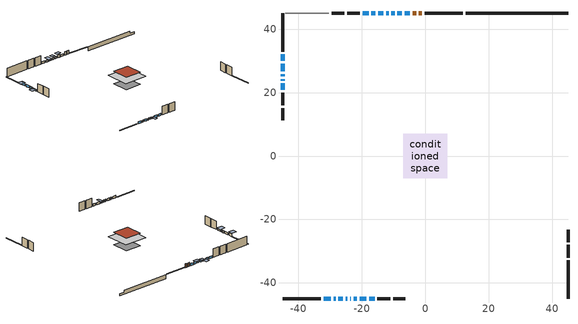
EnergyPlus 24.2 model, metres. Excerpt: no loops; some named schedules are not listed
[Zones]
conditioned space
 floor adiabatic (AdiabaticFloorConstruction): -6.96,-6.96 -6.96,6.96 6.96,6.96 6.96,-6.96 z3.91
 floor foundation (Slab1 construction): -4.92,-4.92 -4.92,4.92 4.92,4.92 4.92,-4.92 z-0.82
 wall outside (RimJoist1 construction): 11.89,44.97 -0.17,44.97 / -44.97,-44.97 -32.91,-44.97 / -44.97,44.97 -44.97,32.91 / 44.97,-44.97 44.97,-32.91 z1.47:1.77
 wall outside (AdiabaticWallConstruction 1): -1.1,44.97 -1.98,44.97 / -2.91,44.97 -3.96,44.97 z1.47:3.5
 wall outside (AdiabaticWallConstruction): -44.97,31.98 -44.97,30 / -7.38,44.97 -8.76,44.97 z1.47:3.17; -4.88,44.97 -6.46,44.97 / -9.68,44.97 -10.64,44.97 / -31.98,-44.97 -29.79,-44.97 / -28.86,-44.97 -28.26,-44.97 / -27.33,-44.97 -25.97,-44.97 / -44.97,29.07 -44.97,26.63 / -44.97,25.7 -44.97,25.06 / -44.97,24.14 -44.97,23.78 / -25.04,-44.97 -24.58,-44.97 / -23.66,-44.97 -23.47,-44.97 / -20.6,-44.97 -18.64,-44.97 / -17.71,-44.97 -15.98,-44.97 / -15.79,44.97 -16.94,44.97 / -17.87,44.97 -19.76,44.97 z1.47:2.69; -11.57,44.97 -12.26,44.97 z1.47:2.71; -22.55,-44.97 -21.53,-44.97 / -13.18,44.97 -14.86,44.97 z1.47:2.08; -44.97,22.85 -44.97,20.87 z1.47:2.23
 wall outside (Wall1 construction): -20.69,44.97 -24.65,44.97 / -15.05,-44.97 -11.09,-44.97 / -44.97,19.94 -44.97,15.98 / 44.97,-31.98 44.97,-28.02 z1.47:6.35
 wall outside (Wall2 construction): -25.57,44.97 -29.4,44.97 / -10.16,-44.97 -6.33,-44.97 / -44.97,15.05 -44.97,11.23 / 44.97,-27.09 44.97,-23.27 z1.47:6.35
 wall foundation (FoundationWall1 construction): 12.81,44.97,-0.82 12.81,44.97,1.47 41.75,44.97,1.47 41.75,44.97,0.34 44.97,44.97,0.34 44.97,44.97,-0.82
 wall adiabatic (Wall3 construction): -30.33,44.97 -44.04,44.97 z1.47:6.35
 window (WindowConstruction): -44.97,31.98 -44.97,30 z1.47:3.17
 window (WindowConstruction 6): -4.88,44.97 -6.46,44.97 z1.47:2.69
 window (WindowConstruction 7): -7.38,44.97 -8.76,44.97 z1.47:3.17
 window (WindowConstruction 8): -9.68,44.97 -10.64,44.97 z1.47:2.69
 window (WindowConstruction 9): -11.57,44.97 -12.26,44.97 z1.47:2.71
 window (WindowConstruction 10): -31.98,-44.97 -29.79,-44.97 z1.47:2.69
 window (WindowConstruction 11): -28.86,-44.97 -28.26,-44.97 z1.47:2.69
 window (WindowConstruction 12): -27.33,-44.97 -25.97,-44.97 z1.47:2.69
 window (WindowConstruction 13): -44.97,29.07 -44.97,26.63 z1.47:2.69
 window (WindowConstruction 14): -44.97,25.7 -44.97,25.06 z1.47:2.69
 window (WindowConstruction 15): -44.97,24.14 -44.97,23.78 z1.47:2.69
 window (WindowConstruction 16): -25.04,-44.97 -24.58,-44.97 z1.47:2.69
 window (WindowConstruction 17): -23.65,-44.97 -23.48,-44.97 z1.47:2.69
 window (WindowConstruction 18): -22.55,-44.97 -21.53,-44.97 z1.47:2.08
 window (WindowConstruction 19): -13.18,44.97 -14.86,44.97 z1.47:2.08
 window (WindowConstruction 1): -44.97,22.85 -44.97,20.87 z1.47:2.23
 window (WindowConstruction 2): -20.6,-44.97 -18.64,-44.97 z1.47:2.69
 window (WindowConstruction 3): -17.71,-44.97 -15.98,-44.97 z1.47:2.69
 window (WindowConstruction 4): -15.79,44.97 -16.94,44.97 z1.47:2.69
 window (WindowConstruction 5): -17.87,44.97 -19.76,44.97 z1.47:2.69
 door (Door): -1.1,44.97 -1.98,44.97 z1.47:3.5
 door (Door 1): -2.91,44.97 -3.96,44.97 z1.47:3.5
 ceiling adiabatic (AdiabaticFloorConstruction): 6.96,-6.96 6.96,6.96 -6.96,6.96 -6.96,-6.96 z3.91
 roof outside (Roof1 construction): -4.92,4.92 -4.92,-4.92 4.92,-4.92 4.92,4.92 z6.35
shading: -44.97,29.7 -44.97,32.28 -48.02,32.28 -48.02,29.7 z3.47; -9.37,44.97 -6.78,44.97 -6.78,46.8 -9.37,46.8 z3.78; -12.87,44.97 -10.96,44.97 -10.96,46.8 -12.87,46.8 z3.32; -21.23,-44.97 -22.85,-44.97 -22.85,-48.02 -21.23,-48.02 z2.38; -15.16,44.97 -12.89,44.97 -12.89,48.02 -15.16,48.02 z2.38; -44.97,20.57 -44.97,23.15 -48.02,23.15 -48.02,20.57 z2.53
[Building]
Building 1: Terrain=Suburbs
[Site:Location]
Montreal Mirabel Intl AP_QC: Latitude {deg}=45.68; Longitude {deg}=-74.03; Time Zone {hr}=-5; Elevation {m}=82; Keep Site Location Information=Yes
[Site:GroundTemperature:Shallow]
0.642858, -1.75623, -1.94836, -0.80987, 3.76054, 8.30966, 12.2535, 14.7518, 14.9641, 12.9321, 9.08883, 4.67926
[Site:WaterMainsTemperature]
Calculation Method=Schedule; Temperature Schedule=mains temperature schedule
[Material] Roughness=Rough; Thermal Absorptance=0.9
Name | Thickness {m} | Conductivity {W/m-K} | Density {kg/m3} | Specific Heat {J/kg-K} | Solar Absorptance | Visible Absorptance
asphalt or fiberglass shingles | 0.00635 | 0.162714 | 1121.4 | 1465.45 | 0.4 | 0.4
concrete 4.0 in. | 0.1016 | 1.803125 | 2242.8 | 837.4 | 0.7 | 0.7
concrete 8.0 in. | 0.2032 | 1.803125 | 2242.8 | 837.4 | 0.7 | 0.7
door material | 0.04445 | 0.0451087 | 512.64 | 1214.23 | 0.7 | 0.7
door material 1 | 0.04445 | 0.188738 | 512.64 | 1214.23 | 0.7 | 0.7
exterior vertical ins | 0.000571261 | 0.029427 | 32.04 | 1214.23 | 0.7 | 0.7
floor covering | 0.0127 | 0.0433444 | 54.468 | 1339.84 | 0.6 | 0.6
floor rigid ins; wall rigid ins | 0.512978 | 0.029427 | 32.04 | 1214.23 | 0.7 | 0.7
floor stud and cavity | 0.1397 | 1.75129 | 37.0049 | 1207.88 | 0.7 | 0.7
furniture material conditioned space 1 | 0.1524 | 0.115458 | 640.8 | 1214.23 | 0.6 | 0.6
gypsum board | 0.0127 | 0.160291 | 801 | 837.4 | 0.6 | 0.6
osb sheathing 0.5 in. | 0.0127 | 0.115458 | 512.64 | 1214.23 | 0.7 | 0.7
osb sheathing 0.5 in. 1 | 0.0127 | 0.115458 | 512.64 | 1214.23 | 0.4 | 0.4
osb sheathing 0.75 in. | 0.01905 | 0.115458 | 512.64 | 1214.23 | 0.7 | 0.7
osb sheathing 2.0 in. | 0.0508 | 0.115458 | 512.64 | 1214.23 | 0.7 | 0.7
rim joist stud and cavity | 0.0508 | 0.353641 | 125.044 | 1163.47 | 0.6 | 0.6
roof stud and cavity | 0.2032 | 5.0311 | 78.34581 | 1123.46 | 0.7 | 0.7
wall stud and cavity | 0.1397 | 0.268041 | 139.0536 | 1170.24 | 0.7 | 0.7
wall stud and cavity 1 | 0.1397 | 0.198349 | 139.0536 | 1170.24 | 0.7 | 0.7
wall stud and cavity 2 | 0.1397 | 0.204197 | 139.0536 | 1170.24 | 0.7 | 0.7
wall stud and cavity 3 | 0.0889 | 0.380278 | 52.3479 | 1209.89 | 0.7 | 0.7
wall stud and cavity 4 | 0.0889 | 0.391764 | 83.0341 | 1211.67 | 0.7 | 0.7
wood siding | 0.0254 | 0.102417 | 544.68 | 1172.36 | 0.4 | 0.4
wood siding 1; wood siding 2; wood siding 3 | 0.0254 | 0.102417 | 544.68 | 1172.36 | 0.7 | 0.7
[WindowMaterial:SimpleGlazingSystem]
Name | U-Factor {W/m2-K} | Solar Heat Gain Coefficient
WindowMaterial | 2.96732 | 0.58
WindowMaterial 1 | 5.01254 | 0.64
WindowMaterial 10 | 4.08646 | 0.69
WindowMaterial 11 | 4.42657 | 0.67
WindowMaterial 12 | 5.25726 | 0.62
WindowMaterial 13 | 5.13859 | 0.63
WindowMaterial 14 | 4.92339 | 0.64
WindowMaterial 15 | 6.11577 | 0.57
WindowMaterial 16 | 4.84731 | 0.64
WindowMaterial 17 | 4.9921 | 0.64
WindowMaterial 2 | 4.10008 | 0.69
WindowMaterial 3 | 3.92009 | 0.7
WindowMaterial 4 | 2.94461 | 0.59
WindowMaterial 5 | 2.96562 | 0.56
WindowMaterial 6 | 2.92474 | 0.62
WindowMaterial 7 | 2.97414 | 0.55
WindowMaterial 8 | 2.95256 | 0.58
WindowMaterial 9 | 2.986628 | 0.53
[Construction]
AdiabaticFloorConstruction: floor stud and cavity, floor rigid ins, osb sheathing 0.75 in., floor covering
AdiabaticWallConstruction: wood siding 2, wall rigid ins, wall stud and cavity 3, gypsum board
AdiabaticWallConstruction 1: wood siding 3, wall rigid ins, wall stud and cavity 3, gypsum board
Door: door material
Door 1: door material 1
FoundationWall1 construction: concrete 8.0 in.
furniture construction conditioned space 1: furniture material conditioned space 1
PartitionWallConstruction: gypsum board, wall stud and cavity 4, gypsum board
RimJoist1 construction: wood siding 1, osb sheathing 2.0 in., rim joist stud and cavity
Roof1 construction: asphalt or fiberglass shingles, osb sheathing 0.75 in., roof stud and cavity, gypsum board
Slab1 construction: concrete 4.0 in.
Wall1 construction: wood siding, osb sheathing 0.5 in., wall stud and cavity, gypsum board
Wall2 construction: wood siding, osb sheathing 0.5 in., wall stud and cavity 1, gypsum board
Wall3 construction: osb sheathing 0.5 in. 1, wall stud and cavity 2, gypsum board
WindowConstruction: WindowMaterial
WindowConstruction 1: WindowMaterial 1
WindowConstruction 10: WindowMaterial 8
WindowConstruction 11: WindowMaterial 9
WindowConstruction 12: WindowMaterial 10
WindowConstruction 13: WindowMaterial 11
WindowConstruction 14: WindowMaterial 12
WindowConstruction 15: WindowMaterial 13
WindowConstruction 16: WindowMaterial 14
WindowConstruction 17: WindowMaterial 15
WindowConstruction 18: WindowMaterial 16
WindowConstruction 19: WindowMaterial 17
WindowConstruction 2: WindowMaterial 2
WindowConstruction 3: WindowMaterial 3
WindowConstruction 4: WindowMaterial 4
WindowConstruction 5; WindowConstruction 7; WindowConstruction 8: WindowMaterial 5
WindowConstruction 6: WindowMaterial 6
WindowConstruction 9: WindowMaterial 7
[Zone]
conditioned space: Multiplier=1; Volume {m3}=818.9; Part of Total Floor Area=Yes
[Space]
conditioned space 1: Zone=conditioned space; Volume {m3}=818.9
[SurfaceProperty:ExposedFoundationPerimeter]
Slab1: Exposed Perimeter Calculation Method=TotalExposedPerimeter; Total Exposed Perimeter {m}=32.156
[InternalMass] Zone or ZoneList=conditioned space; Space or SpaceList=conditioned space 1
Name | Construction | Surface Area {m2}
furniture mass conditioned space 1 | furniture construction conditioned space 1 | 116.4
partition wall mass | PartitionWallConstruction | 291
[Lights]
interior lighting: Zone or ZoneList or Space or SpaceList=conditioned space 1; Schedule=interior lighting schedule; Design Level Calculation Method=LightingLevel; Lighting Level {W}=343.2; Return Air Fraction=0; Fraction Radiant=0.6; Fraction Visible=0.2; Fraction Replaceable=1
[People]
occupants: Zone or ZoneList or Space or SpaceList=conditioned space 1; Number of People Schedule=occupants schedule; Number of People Calculation Method=People; Number of People=3; Fraction Radiant=0.314171; Sensible Heat Fraction=0.56303; Activity Level Schedule=occupants activity schedule; Carbon Dioxide Generation Rate {m3/s-W}=0; Enable ASHRAE 55 Comfort Warnings=No; Mean Radiant Temperature Calculation Type=EnclosureAveraged
[ElectricEquipment] Zone or ZoneList or Space or SpaceList=conditioned space 1; Design Level Calculation Method=EquipmentLevel
Name | Schedule | Design Level {W} | Fraction Latent | Fraction Radiant | Fraction Lost
clothes dryer | clothes dryer schedule | 140.772 | 0.015 | 0.081 | 0.85
clothes washer | clothes washer schedule | 32.1985 | 0.03 | 0.162 | 0.7
cooking range | cooking range schedule | 208.969 | 0.08 | 0.432 | 0.2
dishwasher | dishwasher schedule | 66.8632 | 0.3 | 0.18 | 0.4
fridge | fridge schedule | 72.9452 | 0 | 0.6 | 0
mech vent bath fan 0 | mech vent bath fan 0 schedule | 50.2 | 0 | 0 | 1
mech vent house fan | mech vent house fan schedule | 0 | 0 | 0 | 1
mech vent house fan cfis | mech vent house fan cfis schedule | 0 | 0 | 0 | 0
mech vent range fan 0 | mech vent range fan 0 schedule | 57 | 0 | 0 | 1
misc plug loads | misc plug loads schedule | 494.7 | 0.045 | 0.513 | 0.1
whole house fan | Always On Discrete | 0 | 0 | 0 | 1
[OtherEquipment] Zone or ZoneList or Space or SpaceList=conditioned space 1; Design Level Calculation Method=EquipmentLevel
Name | Fuel Type | Schedule | Design Level {W} | Fraction Latent | Fraction Radiant | Fraction Lost
clothes dryer 1 | Electricity | clothes dryer schedule | 0 | 0.015 | 0.081 | 0.85
cooking range 1 | Electricity | cooking range schedule | 0 | 0.08 | 0.432 | 0.2
general water use latent | None | general water use schedule | 59.3978 | 1 | 0 | 0
general water use sensible | None | general water use schedule | -58.539 | 0 | 0.6 | 0
mech vent house fan latent load | None | Always On Discrete | 0 | 1 | 0 | 0
mech vent house fan sensible load | None | Always On Discrete | 0 | 0 | 0 | 0
water heater energy adjustment1 | NaturalGas | Always On Discrete | 0.01 | 0 | 0 | 1
[ZoneInfiltration:DesignFlowRate] Zone or ZoneList or Space or SpaceList=conditioned space 1; Schedule=Always On Discrete; Design Flow Rate Calculation Method=Flow/Zone; Design Flow Rate {m3/s}=0
infil flow; natural vent flow; whole house fan flow
[Foundation:Kiva]
Foundation Kiva 1: Initial Indoor Air Temperature {C}=18; Wall Height Above Grade {m}=1.46999; Wall Depth Below Slab {m}=0.2032; Custom Block Material Name 1=exterior vertical ins; Custom Block Depth 1 {m}=2.28999; Custom Block X Position 1 {m}=0.2032; Custom Block Z Position 1 {m}=0
[Foundation:Kiva:Settings]
Soil Conductivity {W/m-K}=0.849921; Soil Density {kg/m3}=1842.3; Soil Specific Heat {J/kg-K}=418.7; Ground Solar Absorptivity=0.9; Ground Thermal Absorptivity=0.9; Ground Surface Roughness {m}=0.03; Far-Field Width {m}=40; Deep-Ground Boundary Condition=ZeroFlux; Deep-Ground Depth {m}=40; Minimum Cell Dimension {m}=0.2; Maximum Cell Growth Coefficient=3; Simulation Timestep=Timestep
[Exterior:Lights]
exterior lighting: Schedule=exterior lighting schedule; Design Level {W}=75.6
[Schedule:Week:Daily]
interior lighting schedule Week Rule - Jan1-Jan27: interior lighting schedule day, interior lighting schedule day, interior lighting schedule day, interior lighting schedule day, interior lighting schedule day, interior lighting schedule day, interior lighting schedule day, interior lighting schedule default day, interior lighting schedule default day, interior lighting schedule default day, interior lighting schedule default day, interior lighting schedule default day
interior lighting schedule Week Rule - Jan28-Feb3: interior lighting schedule day, interior lighting schedule day, interior lighting schedule day, interior lighting schedule day, interior lighting schedule day 1, interior lighting schedule day 1, interior lighting schedule day 1, interior lighting schedule default day, interior lighting schedule default day, interior lighting schedule default day, interior lighting schedule default day, interior lighting schedule default day
interior lighting schedule Week Rule - Feb4-Feb24: interior lighting schedule day 1, interior lighting schedule day 1, interior lighting schedule day 1, interior lighting schedule day 1, interior lighting schedule day 1, interior lighting schedule day 1, interior lighting schedule day 1, interior lighting schedule default day, interior lighting schedule default day, interior lighting schedule default day, interior lighting schedule default day, interior lighting schedule default day
interior lighting schedule Week Rule - Feb25-Mar3: interior lighting schedule day 1, interior lighting schedule day 1, interior lighting schedule day 1, interior lighting schedule day 1, interior lighting schedule day 2, interior lighting schedule day 2, interior lighting schedule day 2, interior lighting schedule default day, interior lighting schedule default day, interior lighting schedule default day, interior lighting schedule default day, interior lighting schedule default day
interior lighting schedule Week Rule - Mar4-Mar31: interior lighting schedule day 2, interior lighting schedule day 2, interior lighting schedule day 2, interior lighting schedule day 2, interior lighting schedule day 2, interior lighting schedule day 2, interior lighting schedule day 2, interior lighting schedule default day, interior lighting schedule default day, interior lighting schedule default day, interior lighting schedule default day, interior lighting schedule default day
interior lighting schedule Week Rule - Apr1-Apr28: interior lighting schedule day 3, interior lighting schedule day 3, interior lighting schedule day 3, interior lighting schedule day 3, interior lighting schedule day 3, interior lighting schedule day 3, interior lighting schedule day 3, interior lighting schedule default day, interior lighting schedule default day, interior lighting schedule default day, interior lighting schedule default day, interior lighting schedule default day
interior lighting schedule Week Rule - Apr29-May5: interior lighting schedule day 3, interior lighting schedule day 3, interior lighting schedule day 4, interior lighting schedule day 4, interior lighting schedule day 4, interior lighting schedule day 4, interior lighting schedule day 4, interior lighting schedule default day, interior lighting schedule default day, interior lighting schedule default day, interior lighting schedule default day, interior lighting schedule default day
interior lighting schedule Week Rule - May6-May26: interior lighting schedule day 4, interior lighting schedule day 4, interior lighting schedule day 4, interior lighting schedule day 4, interior lighting schedule day 4, interior lighting schedule day 4, interior lighting schedule day 4, interior lighting schedule default day, interior lighting schedule default day, interior lighting schedule default day, interior lighting schedule default day, interior lighting schedule default day
interior lighting schedule Week Rule - May27-Jun2: interior lighting schedule day 4, interior lighting schedule day 4, interior lighting schedule day 4, interior lighting schedule day 4, interior lighting schedule day 4, interior lighting schedule day 5, interior lighting schedule day 5, interior lighting schedule default day, interior lighting schedule default day, interior lighting schedule default day, interior lighting schedule default day, interior lighting schedule default day
interior lighting schedule Week Rule - Jun3-Jun30: interior lighting schedule day 5, interior lighting schedule day 5, interior lighting schedule day 5, interior lighting schedule day 5, interior lighting schedule day 5, interior lighting schedule day 5, interior lighting schedule day 5, interior lighting schedule default day, interior lighting schedule default day, interior lighting schedule default day, interior lighting schedule default day, interior lighting schedule default day
interior lighting schedule Week Rule - Jul1-Jul28: interior lighting schedule day 6, interior lighting schedule day 6, interior lighting schedule day 6, interior lighting schedule day 6, interior lighting schedule day 6, interior lighting schedule day 6, interior lighting schedule day 6, interior lighting schedule default day, interior lighting schedule default day, interior lighting schedule default day, interior lighting schedule default day, interior lighting schedule default day
interior lighting schedule Week Rule - Jul29-Aug4: interior lighting schedule day 6, interior lighting schedule day 6, interior lighting schedule day 6, interior lighting schedule day 7, interior lighting schedule day 7, interior lighting schedule day 7, interior lighting schedule day 7, interior lighting schedule default day, interior lighting schedule default day, interior lighting schedule default day, interior lighting schedule default day, interior lighting schedule default day
interior lighting schedule Week Rule - Aug5-Aug25: interior lighting schedule day 7, interior lighting schedule day 7, interior lighting schedule day 7, interior lighting schedule day 7, interior lighting schedule day 7, interior lighting schedule day 7, interior lighting schedule day 7, interior lighting schedule default day, interior lighting schedule default day, interior lighting schedule default day, interior lighting schedule default day, interior lighting schedule default day
interior lighting schedule Week Rule - Aug26-Sep1: interior lighting schedule day 7, interior lighting schedule day 7, interior lighting schedule day 7, interior lighting schedule day 7, interior lighting schedule day 7, interior lighting schedule day 7, interior lighting schedule day 8, interior lighting schedule default day, interior lighting schedule default day, interior lighting schedule default day, interior lighting schedule default day, interior lighting schedule default day
interior lighting schedule Week Rule - Sep2-Sep29: interior lighting schedule day 8, interior lighting schedule day 8, interior lighting schedule day 8, interior lighting schedule day 8, interior lighting schedule day 8, interior lighting schedule day 8, interior lighting schedule day 8, interior lighting schedule default day, interior lighting schedule default day, interior lighting schedule default day, interior lighting schedule default day, interior lighting schedule default day
interior lighting schedule Week Rule - Sep30-Oct6: interior lighting schedule day 8, interior lighting schedule day 9, interior lighting schedule day 9, interior lighting schedule day 9, interior lighting schedule day 9, interior lighting schedule day 9, interior lighting schedule day 9, interior lighting schedule default day, interior lighting schedule default day, interior lighting schedule default day, interior lighting schedule default day, interior lighting schedule default day
interior lighting schedule Week Rule - Oct7-Oct27: interior lighting schedule day 9, interior lighting schedule day 9, interior lighting schedule day 9, interior lighting schedule day 9, interior lighting schedule day 9, interior lighting schedule day 9, interior lighting schedule day 9, interior lighting schedule default day, interior lighting schedule default day, interior lighting schedule default day, interior lighting schedule default day, interior lighting schedule default day
interior lighting schedule Week Rule - Oct28-Nov3: interior lighting schedule day 9, interior lighting schedule day 9, interior lighting schedule day 9, interior lighting schedule day 9, interior lighting schedule day 10, interior lighting schedule day 10, interior lighting schedule day 10, interior lighting schedule default day, interior lighting schedule default day, interior lighting schedule default day, interior lighting schedule default day, interior lighting schedule default day
interior lighting schedule Week Rule - Nov4-Nov24: interior lighting schedule day 10, interior lighting schedule day 10, interior lighting schedule day 10, interior lighting schedule day 10, interior lighting schedule day 10, interior lighting schedule day 10, interior lighting schedule day 10, interior lighting schedule default day, interior lighting schedule default day, interior lighting schedule default day, interior lighting schedule default day, interior lighting schedule default day
interior lighting schedule Week Rule - Nov25-Dec1: interior lighting schedule day 10, interior lighting schedule day 10, interior lighting schedule day 10, interior lighting schedule day 10, interior lighting schedule day 10, interior lighting schedule day 10, interior lighting schedule day 11, interior lighting schedule default day, interior lighting schedule default day, interior lighting schedule default day, interior lighting schedule default day, interior lighting schedule default day
interior lighting schedule Week Rule - Dec2-Dec31: interior lighting schedule day 11, interior lighting schedule day 11, interior lighting schedule day 11, interior lighting schedule day 11, interior lighting schedule day 11, interior lighting schedule day 11, interior lighting schedule day 11, interior lighting schedule default day, interior lighting schedule default day, interior lighting schedule default day, interior lighting schedule default day, interior lighting schedule default day
occupants schedule Week Rule - Jan1-Dec31: occupants schedule day, occupants schedule day, occupants schedule day, occupants schedule day, occupants schedule day, occupants schedule day, occupants schedule day, occupants schedule default day, occupants schedule default day, occupants schedule default day, occupants schedule default day, occupants schedule default day
clothes dryer schedule Week Rule - Jan1-Dec31: clothes dryer schedule day, clothes dryer schedule day, clothes dryer schedule day, clothes dryer schedule day, clothes dryer schedule day, clothes dryer schedule day, clothes dryer schedule day, clothes dryer schedule default day, clothes dryer schedule default day, clothes dryer schedule default day, clothes dryer schedule default day, clothes dryer schedule default day
clothes washer schedule Week Rule - Jan1-Dec31: clothes washer schedule day, clothes washer schedule day, clothes washer schedule day, clothes washer schedule day, clothes washer schedule day, clothes washer schedule day, clothes washer schedule day, clothes washer schedule default day, clothes washer schedule default day, clothes washer schedule default day, clothes washer schedule default day, clothes washer schedule default day
cooking range schedule Week Rule - Jan1-Dec31: cooking range schedule day, cooking range schedule day, cooking range schedule day, cooking range schedule day, cooking range schedule day, cooking range schedule day, cooking range schedule day, cooking range schedule default day, cooking range schedule default day, cooking range schedule default day, cooking range schedule default day, cooking range schedule default day
dishwasher schedule Week Rule - Jan1-Dec31: dishwasher schedule day, dishwasher schedule day, dishwasher schedule day, dishwasher schedule day, dishwasher schedule day, dishwasher schedule day, dishwasher schedule day, dishwasher schedule default day, dishwasher schedule default day, dishwasher schedule default day, dishwasher schedule default day, dishwasher schedule default day
mech vent bath fan 0 schedule Week Rule - Jan1-Dec31: mech vent bath fan 0 schedule day, mech vent bath fan 0 schedule day, mech vent bath fan 0 schedule day, mech vent bath fan 0 schedule day, mech vent bath fan 0 schedule day, mech vent bath fan 0 schedule day, mech vent bath fan 0 schedule day, mech vent bath fan 0 schedule default day, mech vent bath fan 0 schedule default day, mech vent bath fan 0 schedule default day, mech vent bath fan 0 schedule default day, mech vent bath fan 0 schedule default day
mech vent range fan 0 schedule Week Rule - Jan1-Dec31: mech vent range fan 0 schedule day, mech vent range fan 0 schedule day, mech vent range fan 0 schedule day, mech vent range fan 0 schedule day, mech vent range fan 0 schedule day, mech vent range fan 0 schedule day, mech vent range fan 0 schedule day, mech vent range fan 0 schedule default day, mech vent range fan 0 schedule default day, mech vent range fan 0 schedule default day, mech vent range fan 0 schedule default day, mech vent range fan 0 schedule default day
misc plug loads schedule Week Rule - Jan1-Dec31: misc plug loads schedule day, misc plug loads schedule day, misc plug loads schedule day, misc plug loads schedule day, misc plug loads schedule day, misc plug loads schedule day, misc plug loads schedule day, misc plug loads schedule default day, misc plug loads schedule default day, misc plug loads schedule default day, misc plug loads schedule default day, misc plug loads schedule default day
general water use schedule Week Rule - Jan1-Dec31: general water use schedule day, general water use schedule day, general water use schedule day, general water use schedule day, general water use schedule day, general water use schedule day, general water use schedule day, general water use schedule default day, general water use schedule default day, general water use schedule default day, general water use schedule default day, general water use schedule default day
exterior lighting schedule Week Rule - Jan1-Jan27: exterior lighting schedule day, exterior lighting schedule day, exterior lighting schedule day, exterior lighting schedule day, exterior lighting schedule day, exterior lighting schedule day, exterior lighting schedule day, exterior lighting schedule default day, exterior lighting schedule default day, exterior lighting schedule default day, exterior lighting schedule default day, exterior lighting schedule default day
exterior lighting schedule Week Rule - Jan28-Feb3: exterior lighting schedule day, exterior lighting schedule day, exterior lighting schedule day, exterior lighting schedule day, exterior lighting schedule day 1, exterior lighting schedule day 1, exterior lighting schedule day 1, exterior lighting schedule default day, exterior lighting schedule default day, exterior lighting schedule default day, exterior lighting schedule default day, exterior lighting schedule default day
exterior lighting schedule Week Rule - Feb4-Feb24: exterior lighting schedule day 1, exterior lighting schedule day 1, exterior lighting schedule day 1, exterior lighting schedule day 1, exterior lighting schedule day 1, exterior lighting schedule day 1, exterior lighting schedule day 1, exterior lighting schedule default day, exterior lighting schedule default day, exterior lighting schedule default day, exterior lighting schedule default day, exterior lighting schedule default day
exterior lighting schedule Week Rule - Feb25-Mar3: exterior lighting schedule day 1, exterior lighting schedule day 1, exterior lighting schedule day 1, exterior lighting schedule day 1, exterior lighting schedule day 2, exterior lighting schedule day 2, exterior lighting schedule day 2, exterior lighting schedule default day, exterior lighting schedule default day, exterior lighting schedule default day, exterior lighting schedule default day, exterior lighting schedule default day
exterior lighting schedule Week Rule - Mar4-Mar31: exterior lighting schedule day 2, exterior lighting schedule day 2, exterior lighting schedule day 2, exterior lighting schedule day 2, exterior lighting schedule day 2, exterior lighting schedule day 2, exterior lighting schedule day 2, exterior lighting schedule default day, exterior lighting schedule default day, exterior lighting schedule default day, exterior lighting schedule default day, exterior lighting schedule default day
exterior lighting schedule Week Rule - Apr1-Apr28: exterior lighting schedule day 3, exterior lighting schedule day 3, exterior lighting schedule day 3, exterior lighting schedule day 3, exterior lighting schedule day 3, exterior lighting schedule day 3, exterior lighting schedule day 3, exterior lighting schedule default day, exterior lighting schedule default day, exterior lighting schedule default day, exterior lighting schedule default day, exterior lighting schedule default day
exterior lighting schedule Week Rule - Apr29-May5: exterior lighting schedule day 3, exterior lighting schedule day 3, exterior lighting schedule day 4, exterior lighting schedule day 4, exterior lighting schedule day 4, exterior lighting schedule day 4, exterior lighting schedule day 4, exterior lighting schedule default day, exterior lighting schedule default day, exterior lighting schedule default day, exterior lighting schedule default day, exterior lighting schedule default day
exterior lighting schedule Week Rule - May6-May26: exterior lighting schedule day 4, exterior lighting schedule day 4, exterior lighting schedule day 4, exterior lighting schedule day 4, exterior lighting schedule day 4, exterior lighting schedule day 4, exterior lighting schedule day 4, exterior lighting schedule default day, exterior lighting schedule default day, exterior lighting schedule default day, exterior lighting schedule default day, exterior lighting schedule default day
exterior lighting schedule Week Rule - May27-Jun2: exterior lighting schedule day 4, exterior lighting schedule day 4, exterior lighting schedule day 4, exterior lighting schedule day 4, exterior lighting schedule day 4, exterior lighting schedule day 5, exterior lighting schedule day 5, exterior lighting schedule default day, exterior lighting schedule default day, exterior lighting schedule default day, exterior lighting schedule default day, exterior lighting schedule default day
exterior lighting schedule Week Rule - Jun3-Jun30: exterior lighting schedule day 5, exterior lighting schedule day 5, exterior lighting schedule day 5, exterior lighting schedule day 5, exterior lighting schedule day 5, exterior lighting schedule day 5, exterior lighting schedule day 5, exterior lighting schedule default day, exterior lighting schedule default day, exterior lighting schedule default day, exterior lighting schedule default day, exterior lighting schedule default day
exterior lighting schedule Week Rule - Jul1-Jul28: exterior lighting schedule day 6, exterior lighting schedule day 6, exterior lighting schedule day 6, exterior lighting schedule day 6, exterior lighting schedule day 6, exterior lighting schedule day 6, exterior lighting schedule day 6, exterior lighting schedule default day, exterior lighting schedule default day, exterior lighting schedule default day, exterior lighting schedule default day, exterior lighting schedule default day
exterior lighting schedule Week Rule - Jul29-Aug4: exterior lighting schedule day 6, exterior lighting schedule day 6, exterior lighting schedule day 6, exterior lighting schedule day 7, exterior lighting schedule day 7, exterior lighting schedule day 7, exterior lighting schedule day 7, exterior lighting schedule default day, exterior lighting schedule default day, exterior lighting schedule default day, exterior lighting schedule default day, exterior lighting schedule default day
exterior lighting schedule Week Rule - Aug5-Aug25: exterior lighting schedule day 7, exterior lighting schedule day 7, exterior lighting schedule day 7, exterior lighting schedule day 7, exterior lighting schedule day 7, exterior lighting schedule day 7, exterior lighting schedule day 7, exterior lighting schedule default day, exterior lighting schedule default day, exterior lighting schedule default day, exterior lighting schedule default day, exterior lighting schedule default day
exterior lighting schedule Week Rule - Aug26-Sep1: exterior lighting schedule day 7, exterior lighting schedule day 7, exterior lighting schedule day 7, exterior lighting schedule day 7, exterior lighting schedule day 7, exterior lighting schedule day 7, exterior lighting schedule day 8, exterior lighting schedule default day, exterior lighting schedule default day, exterior lighting schedule default day, exterior lighting schedule default day, exterior lighting schedule default day
exterior lighting schedule Week Rule - Sep2-Sep29: exterior lighting schedule day 8, exterior lighting schedule day 8, exterior lighting schedule day 8, exterior lighting schedule day 8, exterior lighting schedule day 8, exterior lighting schedule day 8, exterior lighting schedule day 8, exterior lighting schedule default day, exterior lighting schedule default day, exterior lighting schedule default day, exterior lighting schedule default day, exterior lighting schedule default day
exterior lighting schedule Week Rule - Sep30-Oct6: exterior lighting schedule day 8, exterior lighting schedule day 9, exterior lighting schedule day 9, exterior lighting schedule day 9, exterior lighting schedule day 9, exterior lighting schedule day 9, exterior lighting schedule day 9, exterior lighting schedule default day, exterior lighting schedule default day, exterior lighting schedule default day, exterior lighting schedule default day, exterior lighting schedule default day
exterior lighting schedule Week Rule - Oct7-Oct27: exterior lighting schedule day 9, exterior lighting schedule day 9, exterior lighting schedule day 9, exterior lighting schedule day 9, exterior lighting schedule day 9, exterior lighting schedule day 9, exterior lighting schedule day 9, exterior lighting schedule default day, exterior lighting schedule default day, exterior lighting schedule default day, exterior lighting schedule default day, exterior lighting schedule default day
exterior lighting schedule Week Rule - Oct28-Nov3: exterior lighting schedule day 9, exterior lighting schedule day 9, exterior lighting schedule day 9, exterior lighting schedule day 9, exterior lighting schedule day 10, exterior lighting schedule day 10, exterior lighting schedule day 10, exterior lighting schedule default day, exterior lighting schedule default day, exterior lighting schedule default day, exterior lighting schedule default day, exterior lighting schedule default day
exterior lighting schedule Week Rule - Nov4-Nov24: exterior lighting schedule day 10, exterior lighting schedule day 10, exterior lighting schedule day 10, exterior lighting schedule day 10, exterior lighting schedule day 10, exterior lighting schedule day 10, exterior lighting schedule day 10, exterior lighting schedule default day, exterior lighting schedule default day, exterior lighting schedule default day, exterior lighting schedule default day, exterior lighting schedule default day
exterior lighting schedule Week Rule - Nov25-Dec1: exterior lighting schedule day 10, exterior lighting schedule day 10, exterior lighting schedule day 10, exterior lighting schedule day 10, exterior lighting schedule day 10, exterior lighting schedule day 10, exterior lighting schedule day 11, exterior lighting schedule default day, exterior lighting schedule default day, exterior lighting schedule default day, exterior lighting schedule default day, exterior lighting schedule default day
[Schedule:Year]
interior lighting schedule: interior lighting schedule Week Rule - Jan1-Jan27, 1, 1, 1, 27, interior lighting schedule Week Rule - Jan28-Feb3, 1, 28, 2, 3, interior lighting schedule Week Rule - Feb4-Feb24, 2, 4, 2, 24, interior lighting schedule Week Rule - Feb25-Mar3, 2, 25, 3, 3, interior lighting schedule Week Rule - Mar4-Mar31, 3, 4, 3, 31, interior lighting schedule Week Rule - Apr1-Apr28, 4, 1, 4, 28, interior lighting schedule Week Rule - Apr29-May5, 4, 29, 5, 5, interior lighting schedule Week Rule - May6-May26, 5, 6, 5, 26, interior lighting schedule Week Rule - May27-Jun2, 5, 27, 6, 2, interior lighting schedule Week Rule - Jun3-Jun30, 6, 3, 6, 30, interior lighting schedule Week Rule - Jul1-Jul28, 7, 1, 7, 28, interior lighting schedule Week Rule - Jul29-Aug4, 7, 29, 8, 4, interior lighting schedule Week Rule - Aug5-Aug25, 8, 5, 8, 25, interior lighting schedule Week Rule - Aug26-Sep1, 8, 26, 9, 1, interior lighting schedule Week Rule - Sep2-Sep29, 9, 2, 9, 29, interior lighting schedule Week Rule - Sep30-Oct6, 9, 30, 10, 6, interior lighting schedule Week Rule - Oct7-Oct27, 10, 7, 10, 27, interior lighting schedule Week Rule - Oct28-Nov3, 10, 28, 11, 3, interior lighting schedule Week Rule - Nov4-Nov24, 11, 4, 11, 24, interior lighting schedule Week Rule - Nov25-Dec1, 11, 25, 12, 1, interior lighting schedule Week Rule - Dec2-Dec31, 12, 2, 12, 31
occupants schedule: occupants schedule Week Rule - Jan1-Dec31, 1, 1, 12, 31
clothes dryer schedule: clothes dryer schedule Week Rule - Jan1-Dec31, 1, 1, 12, 31
clothes washer schedule: clothes washer schedule Week Rule - Jan1-Dec31, 1, 1, 12, 31
cooking range schedule: cooking range schedule Week Rule - Jan1-Dec31, 1, 1, 12, 31
dishwasher schedule: dishwasher schedule Week Rule - Jan1-Dec31, 1, 1, 12, 31
mech vent bath fan 0 schedule: mech vent bath fan 0 schedule Week Rule - Jan1-Dec31, 1, 1, 12, 31
mech vent range fan 0 schedule: mech vent range fan 0 schedule Week Rule - Jan1-Dec31, 1, 1, 12, 31
misc plug loads schedule: misc plug loads schedule Week Rule - Jan1-Dec31, 1, 1, 12, 31
general water use schedule: general water use schedule Week Rule - Jan1-Dec31, 1, 1, 12, 31
exterior lighting schedule: exterior lighting schedule Week Rule - Jan1-Jan27, 1, 1, 1, 27, exterior lighting schedule Week Rule - Jan28-Feb3, 1, 28, 2, 3, exterior lighting schedule Week Rule - Feb4-Feb24, 2, 4, 2, 24, exterior lighting schedule Week Rule - Feb25-Mar3, 2, 25, 3, 3, exterior lighting schedule Week Rule - Mar4-Mar31, 3, 4, 3, 31, exterior lighting schedule Week Rule - Apr1-Apr28, 4, 1, 4, 28, exterior lighting schedule Week Rule - Apr29-May5, 4, 29, 5, 5, exterior lighting schedule Week Rule - May6-May26, 5, 6, 5, 26, exterior lighting schedule Week Rule - May27-Jun2, 5, 27, 6, 2, exterior lighting schedule Week Rule - Jun3-Jun30, 6, 3, 6, 30, exterior lighting schedule Week Rule - Jul1-Jul28, 7, 1, 7, 28, exterior lighting schedule Week Rule - Jul29-Aug4, 7, 29, 8, 4, exterior lighting schedule Week Rule - Aug5-Aug25, 8, 5, 8, 25, exterior lighting schedule Week Rule - Aug26-Sep1, 8, 26, 9, 1, exterior lighting schedule Week Rule - Sep2-Sep29, 9, 2, 9, 29, exterior lighting schedule Week Rule - Sep30-Oct6, 9, 30, 10, 6, exterior lighting schedule Week Rule - Oct7-Oct27, 10, 7, 10, 27, exterior lighting schedule Week Rule - Oct28-Nov3, 10, 28, 11, 3, exterior lighting schedule Week Rule - Nov4-Nov24, 11, 4, 11, 24, exterior lighting schedule Week Rule - Nov25-Dec1, 11, 25, 12, 1, exterior lighting schedule Week Rule - Dec2-Dec31, 12, 2, 12, 31
[Schedule:Constant]
Name | Hourly Value
occupants activity schedule | 117.228
fridge schedule | 0
mech vent house fan schedule; mech vent house fan cfis schedule; Always On Discrete | 1
[Schedule:Compact]
mains temperature schedule: Through: 01/01, For: AllDays, Until: 24:00, 5.61444, Through: 01/02, For: AllDays, Until: 24:00, 5.535, Through: 01/03, For: AllDays, Until: 24:00, 5.45667, Through: 01/04, For: AllDays, Until: 24:00, 5.37944, Through: 01/05, For: AllDays, Until: 24:00, 5.30333, Through: 01/06, For: AllDays, Until: 24:00, 5.22889, Through: 01/07, For: AllDays, Until: 24:00, 5.15611, Through: 01/08, For: AllDays, Until: 24:00, 5.08389, Through: 01/09, For: AllDays, Until: 24:00, 5.01333, Through: 01/10, For: AllDays, Until: 24:00, 4.94444, Through: 01/11, For: AllDays, Until: 24:00, 4.87667, Through: 01/12, For: AllDays, Until: 24:00, 4.81056, Through: 01/13, For: AllDays, Until: 24:00, 4.74556, Through: 01/14, For: AllDays, Until: 24:00, 4.68222, Through: 01/15, For: AllDays, Until: 24:00, 4.62056, Through: 01/16, For: AllDays, Until: 24:00, 4.56, Through: 01/17, For: AllDays, Until: 24:00, 4.50111, Through: 01/18, For: AllDays, Until: 24:00, 4.44389, Through: 01/19, For: AllDays, Until: 24:00, 4.38778, Through: 01/20, For: AllDays, Until: 24:00, 4.33389, Through: 01/21, For: AllDays, Until: 24:00, 4.28111, Through: 01/22, For: AllDays, Until: 24:00, 4.23, Through: 01/23, For: AllDays, Until: 24:00, 4.18056, Through: 01/24, For: AllDays, Until: 24:00, 4.13278, Through: 01/25, For: AllDays, Until: 24:00, 4.08667, Through: 01/26, For: AllDays, Until: 24:00, 4.04222, Through: 01/27, For: AllDays, Until: 24:00, 3.99944, Through: 01/28, For: AllDays, Until: 24:00, 3.95833, Through: 01/29, For: AllDays, Until: 24:00, 3.91889, Through: 01/30, For: AllDays, Until: 24:00, 3.88111, Through: 01/31, For: AllDays, Until: 24:00, 3.845, Through: 02/01, For: AllDays, Until: 24:00, 3.81056, Through: 02/02, For: AllDays, Until: 24:00, 3.77778, Through: 02/03, For: AllDays, Until: 24:00, 3.74722, Through: 02/04, For: AllDays, Until: 24:00, 3.71833, Through: 02/05, For: AllDays, Until: 24:00, 3.69056, Through: 02/06, For: AllDays, Until: 24:00, 3.66556, Through: 02/07, For: AllDays, Until: 24:00, 3.64167, Through: 02/08, For: AllDays, Until: 24:00, 3.61944, Through: 02/09, For: AllDays, Until: 24:00, 3.59944, Through: 02/10, For: AllDays, Until: 24:00, 3.58111, Through: 02/11, For: AllDays, Until: 24:00, 3.56444, Through: 02/12, For: AllDays, Until: 24:00, 3.55, Through: 02/13, For: AllDays, Until: 24:00, 3.53667, Through: 02/14, For: AllDays, Until: 24:00, 3.52556, Through: 02/15, For: AllDays, Until: 24:00, 3.51667, Through: 02/16, For: AllDays, Until: 24:00, 3.50889, Through: 02/17, For: AllDays, Until: 24:00, 3.50333, Through: 02/18, For: AllDays, Until: 24:00, 3.49944, Through: 02/19, For: AllDays, Until: 24:00, 3.49778, Through: 02/20, For: AllDays, Until: 24:00, 3.49778, Through: 02/21, For: AllDays, Until: 24:00, 3.49944, Through: 02/22, For: AllDays, Until: 24:00, 3.50278, Through: 02/23, For: AllDays, Until: 24:00, 3.50833, Through: 02/24, For: AllDays, Until: 24:00, 3.515, Through: 02/25, For: AllDays, Until: 24:00, 3.52444, Through: 02/26, For: AllDays, Until: 24:00, 3.535, Through: 02/27, For: AllDays, Until: 24:00, 3.54778, Through: 02/28, For: AllDays, Until: 24:00, 3.56222, Through: 03/01, For: AllDays, Until: 24:00, 3.57833, Through: 03/02, For: AllDays, Until: 24:00, 3.59667, Through: 03/03, For: AllDays, Until: 24:00, 3.61667, Through: 03/04, For: AllDays, Until: 24:00, 3.63833, Through: 03/05, For: AllDays, Until: 24:00, 3.66167, Through: 03/06, For: AllDays, Until: 24:00, 3.68667, Through: 03/07, For: AllDays, Until: 24:00, 3.71389, Through: 03/08, For: AllDays, Until: 24:00, 3.74278, Through: 03/09, For: AllDays, Until: 24:00, 3.77333, Through: 03/10, For: AllDays, Until: 24:00, 3.80556, Through: 03/11, For: AllDays, Until: 24:00, 3.83944, Through: 03/12, For: AllDays, Until: 24:00, 3.87556, Through: 03/13, For: AllDays, Until: 24:00, 3.91278, Through: 03/14, For: AllDays, Until: 24:00, 3.95222, Through: 03/15, For: AllDays, Until: 24:00, 3.99278, Through: 03/16, For: AllDays, Until: 24:00, 4.03556, Through: 03/17, For: AllDays, Until: 24:00, 4.08, Through: 03/18, For: AllDays, Until: 24:00, 4.12556, Through: 03/19, For: AllDays, Until: 24:00, 4.17333, Through: 03/20, For: AllDays, Until: 24:00, 4.22278, Through: 03/21, For: AllDays, Until: 24:00, 4.27333, Through: 03/22, For: AllDays, Until: 24:00, 4.32556, Through: 03/23, For: AllDays, Until: 24:00, 4.38, Through: 03/24, For: AllDays, Until: 24:00, 4.43556, Through: 03/25, For: AllDays, Until: 24:00, 4.49222, Through: 03/26, For: AllDays, Until: 24:00, 4.55111, Through: 03/27, For: AllDays, Until: 24:00, 4.61111, Through: 03/28, For: AllDays, Until: 24:00, 4.67278, Through: 03/29, For: AllDays, Until: 24:00, 4.73611, Through: 03/30, For: AllDays, Until: 24:00, 4.80056, Through: 03/31, For: AllDays, Until: 24:00, 4.86667, Through: 04/01, For: AllDays, Until: 24:00, 4.93444, Through: 04/02, For: AllDays, Until: 24:00, 5.00333, Through: 04/03, For: AllDays, Until: 24:00, 5.07333, Through: 04/04, For: AllDays, Until: 24:00, 5.145, Through: 04/05, For: AllDays, Until: 24:00, 5.21833, Through: 04/06, For: AllDays, Until: 24:00, 5.29222, Through: 04/07, For: AllDays, Until: 24:00, 5.36778, Through: 04/08, For: AllDays, Until: 24:00, 5.445, Through: 04/09, For: AllDays, Until: 24:00, 5.52333, Through: 04/10, For: AllDays, Until: 24:00, 5.60222, Through: 04/11, For: AllDays, Until: 24:00, 5.68278, Through: 04/12, For: AllDays, Until: 24:00, 5.765, Through: 04/13, For: AllDays, Until: 24:00, 5.84778, Through: 04/14, For: AllDays, Until: 24:00, 5.93167, Through: 04/15, For: AllDays, Until: 24:00, 6.01722, Through: 04/16, For: AllDays, Until: 24:00, 6.10333, Through: 04/17, For: AllDays, Until: 24:00, 6.19056, Through: 04/18, For: AllDays, Until: 24:00, 6.27889, Through: 04/19, For: AllDays, Until: 24:00, 6.36833, Through: 04/20, For: AllDays, Until: 24:00, 6.45833, Through: 04/21, For: AllDays, Until: 24:00, 6.55, Through: 04/22, For: AllDays, Until: 24:00, 6.64222, Through: 04/23, For: AllDays, Until: 24:00, 6.735, Through: 04/24, For: AllDays, Until: 24:00, 6.82944, Through: 04/25, For: AllDays, Until: 24:00, 6.92389, Through: 04/26, For: AllDays, Until: 24:00, 7.01944, Through: 04/27, For: AllDays, Until: 24:00, 7.11611, Through: 04/28, For: AllDays, Until: 24:00, 7.21333, Through: 04/29, For: AllDays, Until: 24:00, 7.31111, Through: 04/30, For: AllDays, Until: 24:00, 7.41, Through: 05/01, For: AllDays, Until: 24:00, 7.50944, Through: 05/02, For: AllDays, Until: 24:00, 7.60889, Through: 05/03, For: AllDays, Until: 24:00, 7.71, Through: 05/04, For: AllDays, Until: 24:00, 7.81111, Through: 05/05, For: AllDays, Until: 24:00, 7.91278, Through: 05/06, For: AllDays, Until: 24:00, 8.015, Through: 05/07, For: AllDays, Until: 24:00, 8.11778, Through: 05/08, For: AllDays, Until: 24:00, 8.22056, Through: 05/09, For: AllDays, Until: 24:00, 8.32444, Through: 05/10, For: AllDays, Until: 24:00, 8.42833, Through: 05/11, For: AllDays, Until: 24:00, 8.53278, Through: 05/12, For: AllDays, Until: 24:00, 8.63722, Through: 05/13, For: AllDays, Until: 24:00, 8.74222, Through: 05/14, For: AllDays, Until: 24:00, 8.84778, Through: 05/15, For: AllDays, Until: 24:00, 8.95333, Through: 05/16, For: AllDays, Until: 24:00, 9.05889, Through: 05/17, For: AllDays, Until: 24:00, 9.165, Through: 05/18, For: AllDays, Until: 24:00, 9.27111, Through: 05/19, For: AllDays, Until: 24:00, 9.37722, Through: 05/20, For: AllDays, Until: 24:00, 9.48389, Through: 05/21, For: AllDays, Until: 24:00, 9.59, Through: 05/22, For: AllDays, Until: 24:00, 9.69667, Through: 05/23, For: AllDays, Until: 24:00, 9.80278, Through: 05/24, For: AllDays, Until: 24:00, 9.90944, Through: 05/25, For: AllDays, Until: 24:00, 10.0156, Through: 05/26, For: AllDays, Until: 24:00, 10.1217, Through: 05/27, For: AllDays, Until: 24:00, 10.2278, Through: 05/28, For: AllDays, Until: 24:00, 10.3339, Through: 05/29, For: AllDays, Until: 24:00, 10.4394, Through: 05/30, For: AllDays, Until: 24:00, 10.545, Through: 05/31, For: AllDays, Until: 24:00, 10.65, Through: 06/01, For: AllDays, Until: 24:00, 10.755, Through: 06/02, For: AllDays, Until: 24:00, 10.86, Through: 06/03, For: AllDays, Until: 24:00, 10.9639, Through: 06/04, For: AllDays, Until: 24:00, 11.0678, Through: 06/05, For: AllDays, Until: 24:00, 11.1717, Through: 06/06, For: AllDays, Until: 24:00, 11.2744, Through: 06/07, For: AllDays, Until: 24:00, 11.3772, Through: 06/08, For: AllDays, Until: 24:00, 11.4789, Through: 06/09, For: AllDays, Until: 24:00, 11.5806, Through: 06/10, For: AllDays, Until: 24:00, 11.6817, Through: 06/11, For: AllDays, Until: 24:00, 11.7822, Through: 06/12, For: AllDays, Until: 24:00, 11.8817, Through: 06/13, For: AllDays, Until: 24:00, 11.9811, Through: 06/14, For: AllDays, Until: 24:00, 12.0794, Through: 06/15, For: AllDays, Until: 24:00, 12.1772, Through: 06/16, For: AllDays, Until: 24:00, 12.2739, Through: 06/17, For: AllDays, Until: 24:00, 12.37, Through: 06/18, For: AllDays, Until: 24:00, 12.4656, Through: 06/19, For: AllDays, Until: 24:00, 12.56, Through: 06/20, For: AllDays, Until: 24:00, 12.6539, Through: 06/21, For: AllDays, Until: 24:00, 12.7467, Through: 06/22, For: AllDays, Until: 24:00, 12.8389, Through: 06/23, For: AllDays, Until: 24:00, 12.93, Through: 06/24, For: AllDays, Until: 24:00, 13.02, Through: 06/25, For: AllDays, Until: 24:00, 13.1089, Through: 06/26, For: AllDays, Until: 24:00, 13.1972, Through: 06/27, For: AllDays, Until: 24:00, 13.2839, Through: 06/28, For: AllDays, Until: 24:00, 13.37, Through: 06/29, For: AllDays, Until: 24:00, 13.455, Through: 06/30, For: AllDays, Until: 24:00, 13.5383, Through: 07/01, For: AllDays, Until: 24:00, 13.6211, Through: 07/02, For: AllDays, Until: 24:00, 13.7028, Through: 07/03, For: AllDays, Until: 24:00, 13.7828, Through: 07/04, For: AllDays, Until: 24:00, 13.8617, Through: 07/05, For: AllDays, Until: 24:00, 13.9394, Through: 07/06, For: AllDays, Until: 24:00, 14.0161, Through: 07/07, For: AllDays, Until: 24:00, 14.0911, Through: 07/08, For: AllDays, Until: 24:00, 14.165, Through: 07/09, For: AllDays, Until: 24:00, 14.2378, Through: 07/10, For: AllDays, Until: 24:00, 14.3089, Through: 07/11, For: AllDays, Until: 24:00, 14.3789, Through: 07/12, For: AllDays, Until: 24:00, 14.4472, Through: 07/13, For: AllDays, Until: 24:00, 14.5144, Through: 07/14, For: AllDays, Until: 24:00, 14.58, Through: 07/15, For: AllDays, Until: 24:00, 14.6444, Through: 07/16, For: AllDays, Until: 24:00, 14.7072, Through: 07/17, For: AllDays, Until: 24:00, 14.7683, Through: 07/18, For: AllDays, Until: 24:00, 14.8278, Through: 07/19, For: AllDays, Until: 24:00, 14.8861, Through: 07/20, For: AllDays, Until: 24:00, 14.9428, Through: 07/21, For: AllDays, Until: 24:00, 14.9978, Through: 07/22, For: AllDays, Until: 24:00, 15.0517, Through: 07/23, For: AllDays, Until: 24:00, 15.1033, Through: 07/24, For: AllDays, Until: 24:00, 15.1539, Through: 07/25, For: AllDays, Until: 24:00, 15.2028, Through: 07/26, For: AllDays, Until: 24:00, 15.2494, Through: 07/27, For: AllDays, Until: 24:00, 15.295, Through: 07/28, For: AllDays, Until: 24:00, 15.3389, Through: 07/29, For: AllDays, Until: 24:00, 15.3811, Through: 07/30, For: AllDays, Until: 24:00, 15.4211, Through: 07/31, For: AllDays, Until: 24:00, 15.46, Through: 08/01, For: AllDays, Until: 24:00, 15.4972, Through: 08/02, For: AllDays, Until: 24:00, 15.5322, Through: 08/03, For: AllDays, Until: 24:00, 15.5656, Through: 08/04, For: AllDays, Until: 24:00, 15.5978, Through: 08/05, For: AllDays, Until: 24:00, 15.6278, Through: 08/06, For: AllDays, Until: 24:00, 15.6561, Through: 08/07, For: AllDays, Until: 24:00, 15.6822, Through: 08/08, For: AllDays, Until: 24:00, 15.7072, Through: 08/09, For: AllDays, Until: 24:00, 15.73, Through: 08/10, For: AllDays, Until: 24:00, 15.7511, Through: 08/11, For: AllDays, Until: 24:00, 15.7706, Through: 08/12, For: AllDays, Until: 24:00, 15.7883, Through: 08/13, For: AllDays, Until: 24:00, 15.8039, Through: 08/14, For: AllDays, Until: 24:00, 15.8178, Through: 08/15, For: AllDays, Until: 24:00, 15.83, Through: 08/16, For: AllDays, Until: 24:00, 15.84, Through: 08/17, For: AllDays, Until: 24:00, 15.8489, Through: 08/18, For: AllDays, Until: 24:00, 15.8556, Through: 08/19, For: AllDays, Until: 24:00, 15.86, Through: 08/20, For: AllDays, Until: 24:00, 15.8633, Through: 08/21, For: AllDays, Until: 24:00, 15.8644, Through: 08/22, For: AllDays, Until: 24:00, 15.8633, Through: 08/23, For: AllDays, Until: 24:00, 15.8611, Through: 08/24, For: AllDays, Until: 24:00, 15.8567, Through: 08/25, For: AllDays, Until: 24:00, 15.8506, Through: 08/26, For: AllDays, Until: 24:00, 15.8428, Through: 08/27, For: AllDays, Until: 24:00, 15.8328, Through: 08/28, For: AllDays, Until: 24:00, 15.8211, Through: 08/29, For: AllDays, Until: 24:00, 15.8078, Through: 08/30, For: AllDays, Until: 24:00, 15.7922, Through: 08/31, For: AllDays, Until: 24:00, 15.7756, Through: 09/01, For: AllDays, Until: 24:00, 15.7567, Through: 09/02, For: AllDays, Until: 24:00, 15.7356, Through: 09/03, For: AllDays, Until: 24:00, 15.7133, Through: 09/04, For: AllDays, Until: 24:00, 15.6889, Through: 09/05, For: AllDays, Until: 24:00, 15.6628, Through: 09/06, For: AllDays, Until: 24:00, 15.635, Through: 09/07, For: AllDays, Until: 24:00, 15.6056, Through: 09/08, For: AllDays, Until: 24:00, 15.5744, Through: 09/09, For: AllDays, Until: 24:00, 15.5411, Through: 09/10, For: AllDays, Until: 24:00, 15.5061, Through: 09/11, For: AllDays, Until: 24:00, 15.47, Through: 09/12, For: AllDays, Until: 24:00, 15.4317, Through: 09/13, For: AllDays, Until: 24:00, 15.3917, Through: 09/14, For: AllDays, Until: 24:00, 15.35, Through: 09/15, For: AllDays, Until: 24:00, 15.3067, Through: 09/16, For: AllDays, Until: 24:00, 15.2617, Through: 09/17, For: AllDays, Until: 24:00, 15.215, Through: 09/18, For: AllDays, Until: 24:00, 15.1667, Through: 09/19, For: AllDays, Until: 24:00, 15.1167, Through: 09/20, For: AllDays, Until: 24:00, 15.065, Through: 09/21, For: AllDays, Until: 24:00, 15.0122, Through: 09/22, For: AllDays, Until: 24:00, 14.9572, Through: 09/23, For: AllDays, Until: 24:00, 14.9011, Through: 09/24, For: AllDays, Until: 24:00, 14.8433, Through: 09/25, For: AllDays, Until: 24:00, 14.7839, Through: 09/26, For: AllDays, Until: 24:00, 14.7233, Through: 09/27, For: AllDays, Until: 24:00, 14.6606, Through: 09/28, For: AllDays, Until: 24:00, 14.5972, Through: 09/29, For: AllDays, Until: 24:00, 14.5317, Through: 09/30, For: AllDays, Until: 24:00, 14.465, Through: 10/01, For: AllDays, Until: 24:00, 14.3967, Through: 10/02, For: AllDays, Until: 24:00, 14.3272, Through: 10/03, For: AllDays, Until: 24:00, 14.2567, Through: 10/04, For: AllDays, Until: 24:00, 14.1844, Through: 10/05, For: AllDays, Until: 24:00, 14.1106, Through: 10/06, For: AllDays, Until: 24:00, 14.0356, Through: 10/07, For: AllDays, Until: 24:00, 13.9594, Through: 10/08, For: AllDays, Until: 24:00, 13.8822, Through: 10/09, For: AllDays, Until: 24:00, 13.8033, Through: 10/10, For: AllDays, Until: 24:00, 13.7233, Through: 10/11, For: AllDays, Until: 24:00, 13.6422, Through: 10/12, For: AllDays, Until: 24:00, 13.56, Through: 10/13, For: AllDays, Until: 24:00, 13.4767, Through: 10/14, For: AllDays, Until: 24:00, 13.3922, Through: 10/15, For: AllDays, Until: 24:00, 13.3067, Through: 10/16, For: AllDays, Until: 24:00, 13.22, Through: 10/17, For: AllDays, Until: 24:00, 13.1322, Through: 10/18, For: AllDays, Until: 24:00, 13.0433, Through: 10/19, For: AllDays, Until: 24:00, 12.9533, Through: 10/20, For: AllDays, Until: 24:00, 12.8628, Through: 10/21, For: AllDays, Until: 24:00, 12.7711, Through: 10/22, For: AllDays, Until: 24:00, 12.6783, Through: 10/23, For: AllDays, Until: 24:00, 12.585, Through: 10/24, For: AllDays, Until: 24:00, 12.4906, Through: 10/25, For: AllDays, Until: 24:00, 12.395, Through: 10/26, For: AllDays, Until: 24:00, 12.2994, Through: 10/27, For: AllDays, Until: 24:00, 12.2022, Through: 10/28, For: AllDays, Until: 24:00, 12.105, Through: 10/29, For: AllDays, Until: 24:00, 12.0067, Through: 10/30, For: AllDays, Until: 24:00, 11.9078, Through: 10/31, For: AllDays, Until: 24:00, 11.8083, Through: 11/01, For: AllDays, Until: 24:00, 11.7078, Through: 11/02, For: AllDays, Until: 24:00, 11.6072, Through: 11/03, For: AllDays, Until: 24:00, 11.5056, Through: 11/04, For: AllDays, Until: 24:00, 11.4039, Through: 11/05, For: AllDays, Until: 24:00, 11.3011, Through: 11/06, For: AllDays, Until: 24:00, 11.1983, Through: 11/07, For: AllDays, Until: 24:00, 11.095, Through: 11/08, For: AllDays, Until: 24:00, 10.9911, Through: 11/09, For: AllDays, Until: 24:00, 10.8872, Through: 11/10, For: AllDays, Until: 24:00, 10.7822, Through: 11/11, For: AllDays, Until: 24:00, 10.6778, Through: 11/12, For: AllDays, Until: 24:00, 10.5722, Through: 11/13, For: AllDays, Until: 24:00, 10.4672, Through: 11/14, For: AllDays, Until: 24:00, 10.3611, Through: 11/15, For: AllDays, Until: 24:00, 10.2556, Through: 11/16, For: AllDays, Until: 24:00, 10.1494, Through: 11/17, For: AllDays, Until: 24:00, 10.0433, Through: 11/18, For: AllDays, Until: 24:00, 9.93722, Through: 11/19, For: AllDays, Until: 24:00, 9.83056, Through: 11/20, For: AllDays, Until: 24:00, 9.72444, Through: 11/21, For: AllDays, Until: 24:00, 9.61778, Through: 11/22, For: AllDays, Until: 24:00, 9.51167, Through: 11/23, For: AllDays, Until: 24:00, 9.405, Through: 11/24, For: AllDays, Until: 24:00, 9.29889, Through: 11/25, For: AllDays, Until: 24:00, 9.19278, Through: 11/26, For: AllDays, Until: 24:00, 9.08667, Through: 11/27, For: AllDays, Until: 24:00, 8.98111, Through: 11/28, For: AllDays, Until: 24:00, 8.875, Through: 11/29, For: AllDays, Until: 24:00, 8.77, Through: 11/30, For: AllDays, Until: 24:00, 8.665, Through: 12/01, For: AllDays, Until: 24:00, 8.56, Through: 12/02, For: AllDays, Until: 24:00, 8.45556, Through: 12/03, For: AllDays, Until: 24:00, 8.35111, Through: 12/04, For: AllDays, Until: 24:00, 8.24778, Through: 12/05, For: AllDays, Until: 24:00, 8.14444, Through: 12/06, For: AllDays, Until: 24:00, 8.04167, Through: 12/07, For: AllDays, Until: 24:00, 7.93889, Through: 12/08, For: AllDays, Until: 24:00, 7.83722, Through: 12/09, For: AllDays, Until: 24:00, 7.73611, Through: 12/10, For: AllDays, Until: 24:00, 7.63556, Through: 12/11, For: AllDays, Until: 24:00, 7.535, Through: 12/12, For: AllDays, Until: 24:00, 7.43556, Through: 12/13, For: AllDays, Until: 24:00, 7.33667, Through: 12/14, For: AllDays, Until: 24:00, 7.23889, Through: 12/15, For: AllDays, Until: 24:00, 7.14167, Through: 12/16, For: AllDays, Until: 24:00, 7.045, Through: 12/17, For: AllDays, Until: 24:00, 6.94889, Through: 12/18, For: AllDays, Until: 24:00, 6.85389, Through: 12/19, For: AllDays, Until: 24:00, 6.75944, Through: 12/20, For: AllDays, Until: 24:00, 6.66611, Through: 12/21, For: AllDays, Until: 24:00, 6.57389, Through: 12/22, For: AllDays, Until: 24:00, 6.48222, Through: 12/23, For: AllDays, Until: 24:00, 6.39167, Through: 12/24, For: AllDays, Until: 24:00, 6.30222, Through: 12/25, For: AllDays, Until: 24:00, 6.21333, Through: 12/26, For: AllDays, Until: 24:00, 6.12611, Through: 12/27, For: AllDays, Until: 24:00, 6.03944, Through: 12/28, For: AllDays, Until: 24:00, 5.95389, Through: 12/29, For: AllDays, Until: 24:00, 5.86944, Through: 12/30, For: AllDays, Until: 24:00, 5.78611, Through: 12/31, For: AllDays, Until: 24:00, 5.70444
